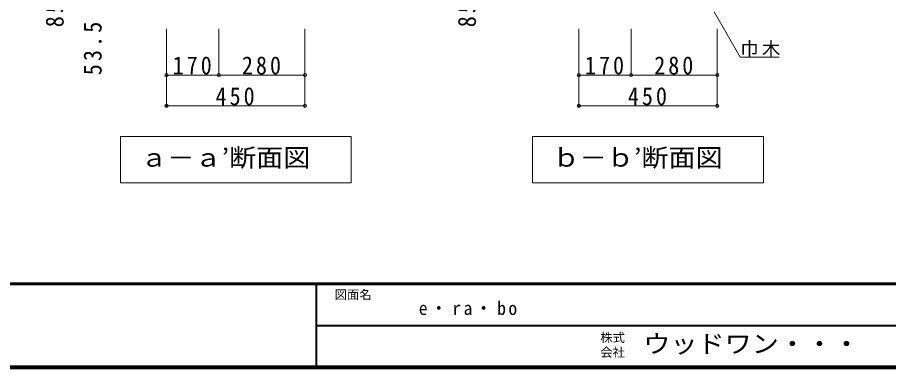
# Model space of a CAD drawing. Units: millimetres at full size, sheet at 1:20; details may follow other scales. Extents: x -3922 to 3878, y -2932 to 2722.
# Drawn here: x -993 to 1838, y -2864 to -1724 of the extents above; entities that cross this region are included whole.
import ezdxf
from ezdxf.enums import TextEntityAlignment as Align

# ---------------------------------------------------------------- set-up
doc = ezdxf.new("R2010")
doc.units = ezdxf.units.MM
doc.header["$LTSCALE"] = 20
doc.header["$PDMODE"] = 32
doc.header["$PDSIZE"] = 10
for name, color, linetype, lineweight in [('0-A_文字', 7, 'Continuous', 18), ('0-B_寸法', 7, 'Continuous', 9), ('F-1_枠', 6, 'Continuous', 40)]:
    doc.layers.add(name, color=color, linetype=linetype, lineweight=lineweight)
doc.layers.add('F-A_文字', color=7, linetype='Continuous')
doc.styles.add('ＭＳ ゴシック', font='')
doc.styles.get('ＭＳ ゴシック').set_extended_font_data('MS Gothic')

msp = doc.modelspace()

# ---------------------------------------------------------------- linework, layer by layer
at = {"layer": '0-A_文字'}
for p, q in [((1271.33, -1706.04), (1356.2, -1853.04)), ((1356.2, -1853.04), (1482.23, -1853.04)), ((91.42, -2111.27), (91.42, -2261.27)), ((1431.42, -2111.27), (1431.42, -2261.27)), ((-658.58, -2261.27), (91.42, -2261.27)), ((681.42, -2261.27), (1431.42, -2261.27))]:
    msp.add_line(p, q, dxfattribs=at)
for points in [[(91.42, -2111.27), (-658.58, -2111.27), (-658.58, -2261.27)], [(1431.42, -2111.27), (681.42, -2111.27), (681.42, -2261.27)]]:
    msp.add_lwpolyline(points, dxfattribs=at)
at = {"layer": '0-B_寸法', "color": 4}
for p, q in [((-508.58, -2011.27), (-508.58, -1761.27)), ((-338.58, -1911.27), (-338.58, -1761.27)), ((-58.58, -2011.27), (-58.58, -1761.27)), ((831.42, -2011.27), (831.42, -1761.27)), ((1001.42, -1911.27), (1001.42, -1761.27)), ((1281.42, -2011.27), (1281.42, -1761.27)), ((-508.58, -1911.27), (-58.58, -1911.27)), ((831.42, -1911.27), (1281.42, -1911.27)), ((-508.58, -2011.27), (-58.58, -2011.27)), ((831.42, -2011.27), (1281.42, -2011.27))]:
    msp.add_line(p, q, dxfattribs=at)
at = {"layer": '0-B_寸法'}
for p in [(-508.58, -1911.27), (-338.58, -1911.27), (-58.58, -1911.27), (831.42, -1911.27), (1001.42, -1911.27), (1281.42, -1911.27), (-508.58, -2011.27), (-58.58, -2011.27), (831.42, -2011.27), (1281.42, -2011.27)]:
    msp.add_point(p, dxfattribs=at)
at = {"layer": 'F-1_枠'}
for p, q in [((3877.97, -2587.71), (-3922.03, -2587.71)), ((3877.97, -2591.04), (-3922.03, -2591.04)), ((-22.03, -2591.04), (-22.03, -2857.71)), ((-22.03, -2724.37), (3871.3, -2724.38)), ((3877.97, -2857.71), (-3922.03, -2857.71)), ((3877.97, -2861.04), (-3922.03, -2861.04)), ((3877.97, -2864.37), (-3922.03, -2864.37))]:
    msp.add_line(p, q, dxfattribs=at)

# ---------------------------------------------------------------- texts
at = {"layer": '0-A_文字', "style": 'ＭＳ ゴシック', "width": 1.1}
for s, p in [('ａ－ａ’断面図', (-593.58, -2226.27)), ('ｂ－ｂ’断面図', (746.42, -2226.27))]:
    msp.add_text(s, height=58.65, dxfattribs=at).set_placement(p, align=Align.BOTTOM_LEFT)
at = {"layer": '0-A_文字', "char_height": 43.99, "attachment_point": 7, "style": 'ＭＳ ゴシック'}
for s, insert in [('\\T1.17;巾木', (1356.2, -1853.04)), ('\\T1.28;\\W0.95;e・ra・bo', (311.3, -2691.04))]:
    msp.add_mtext(s, dxfattribs=dict(at, insert=insert))
at = {"layer": '0-B_寸法', "char_height": 58.65, "attachment_point": 7, "rotation": 90, "style": 'ＭＳ ゴシック'}
for s, insert in [('\\T1.28;\\W0.9;85.5', (-841.9, -1756.02)), ('\\T1.28;\\W0.9;85.5', (498.1, -1756.02)), ('\\T1.28;\\W0.9;53.5', (-718.58, -1911.84))]:
    msp.add_mtext(s, dxfattribs=dict(at, insert=insert))
at = {"layer": '0-B_寸法', "char_height": 58.65, "attachment_point": 7, "style": 'ＭＳ ゴシック'}
for s, insert in [('\\T1.27;\\W0.9;170', (-488.58, -1910.06)), ('\\T1.27;\\W0.9;280', (-263.58, -1910.06)), ('\\T1.27;\\W0.9;170', (851.42, -1910.06)), ('\\T1.27;\\W0.9;280', (1076.42, -1910.06)), ('\\T1.27;\\W0.9;450', (-349.12, -2010.06)), ('\\T1.27;\\W0.9;450', (990.88, -2010.06))]:
    msp.add_mtext(s, dxfattribs=dict(at, insert=insert))
at = {"layer": 'F-A_文字', "style": 'ＭＳ ゴシック'}
for s, p in [('図面名', (37.97, -2647.71)), ('株式', (901.3, -2787.04)), ('会社', (901.3, -2835.04))]:
    msp.add_text(s, height=29.33, dxfattribs=at).set_placement(p, align=Align.BOTTOM_LEFT)
at = {"layer": 'F-A_文字', "style": 'ＭＳ ゴシック', "width": 1.1}
msp.add_text('ウッドワン・・・', height=58.65, dxfattribs=at).set_placement((1041.3, -2831.04), align=Align.BOTTOM_LEFT)

doc.saveas('drawing.dxf')
